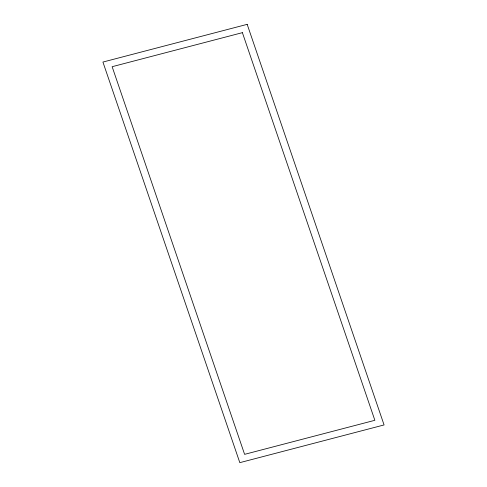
<?xml version="1.0" encoding="UTF-8"?>
<svg xmlns="http://www.w3.org/2000/svg" width="487" height="487" viewBox="0 0 487 487"><rect width="100%" height="100%" fill="white"/><g stroke="black" fill="none" stroke-linecap="round" stroke-linejoin="round"><path stroke-width="0.73" d="M247.177 24.35L102.927 62.056L239.823 462.65L384.073 424.944L247.177 24.35M242.392 32.653L112.138 66.701L244.608 454.347L374.862 420.299L242.392 32.653"/></g></svg>
